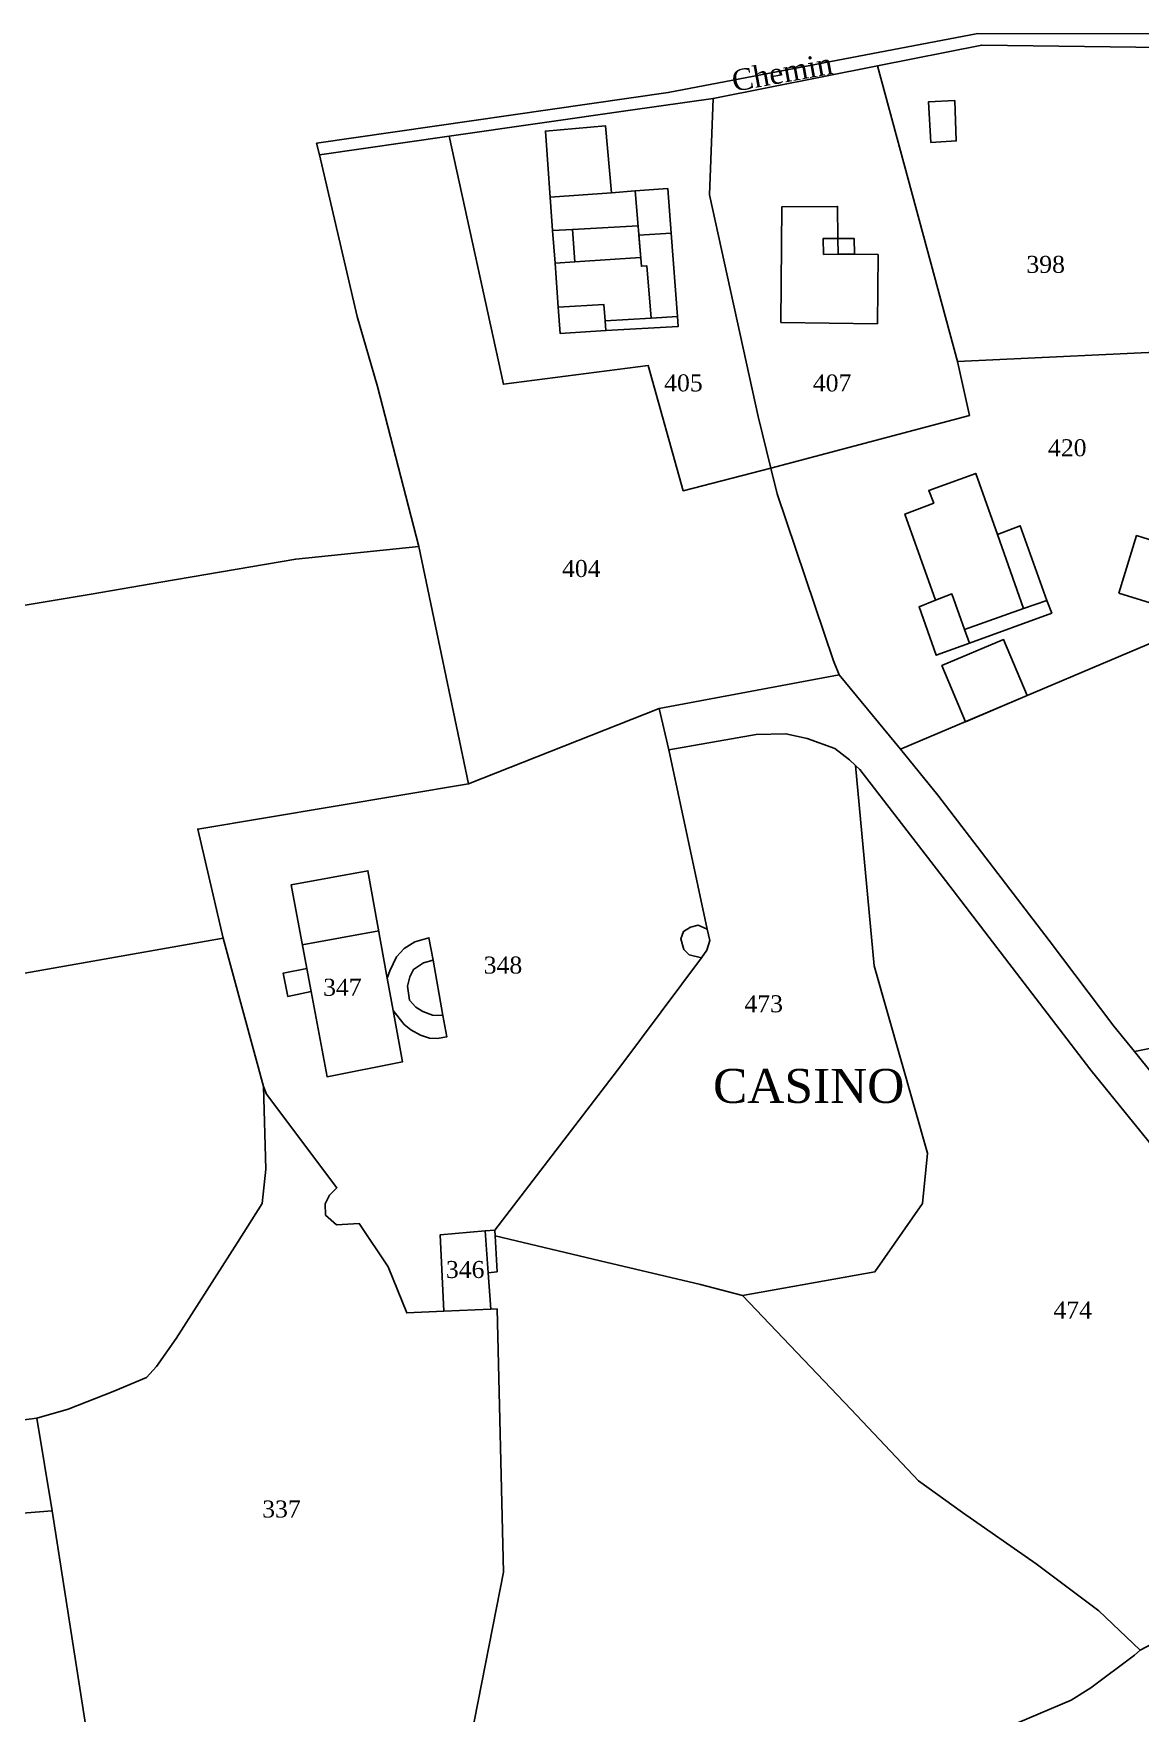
# Model space of a CAD drawing. Extents: x 1206848 to 1207690, y 6153902 to 6154624.
# Drawn here: x 1207152.9 to 1207283, y 6154335.7 to 6154533.2 of the extents above; entities that cross this region are included whole.
import ezdxf

# ---------------------------------------------------------------- set-up
doc = ezdxf.new("R2010")
doc.units = 0
doc.linetypes.add('CONTINU', pattern=[0])
for name, color, linetype in [('1LIEUDIT', 7, 'CONTINU'), ('1PARCELLE', 7, 'CONTINU'), ('1SECTION', 7, 'CONTINU'), ('1SUBDSECT', 7, 'CONTINU'), ('1TROUPARCELLE', 7, 'CONTINU'), ('1ZONCOMM', 7, 'CONTINU'), ('3BATIDUR', 7, 'CONTINU'), ('3BATILEGER', 7, 'CONTINU'), ('3FISCLINE', 7, 'CONTINUOUS'), ('3LIEUDITTEX', 7, 'CONTINU'), ('3PARCELLETEX', 7, 'CONTINU'), ('3ZONCOMMTEX', 7, 'CONTINU')]:
    doc.layers.add(name, color=color, linetype=linetype)
doc.styles.get("Standard").update_dxf_attribs({"font": 'Times New Roman'})

msp = doc.modelspace()

# ---------------------------------------------------------------- linework, layer by layer
at = {"layer": '1LIEUDIT'}
msp.add_lwpolyline([(1207313.57, 6154533.17), (1207263.89, 6154533.23), (1207227.51, 6154526.29), (1207186.16, 6154520.33), (1207186.5, 6154518.96), (1207190.92, 6154499.96), (1207193.31, 6154491.71), (1207198.16, 6154472.9), (1207183.7, 6154471.42), (1207167.85, 6154468.71), (1207159.67, 6154467.31), (1207141.73, 6154464.31)], dxfattribs=at)
at = {"layer": '1PARCELLE'}
for points in [[(1207289.75, 6154495.98), (1207290.6, 6154496.37), (1207320.05, 6154503.89), (1207315.59, 6154517.6), (1207311.59, 6154529.48), (1207310.13, 6154530.88), (1207309.69, 6154531.3), (1207264.36, 6154531.87), (1207252.12, 6154529.44), (1207261.52, 6154494.67), (1207289.75, 6154495.98)], [(1207252.12, 6154529.44), (1207261.52, 6154494.67), (1207262.91, 6154488.32), (1207239.55, 6154482.14), (1207238.09, 6154488.19), (1207232.36, 6154514.27), (1207232.78, 6154525.6), (1207252.12, 6154529.44)], [(1207239.55, 6154482.14), (1207229.27, 6154479.46), (1207225.14, 6154494.21), (1207208.13, 6154492), (1207201.75, 6154521.16), (1207223.06, 6154524.24), (1207232.78, 6154525.6), (1207232.36, 6154514.27), (1207238.09, 6154488.19), (1207239.55, 6154482.14)], [(1207204.01, 6154444.98), (1207198.16, 6154472.9), (1207193.31, 6154491.71), (1207190.92, 6154499.96), (1207186.5, 6154518.96), (1207201.75, 6154521.16), (1207208.13, 6154492), (1207225.14, 6154494.21), (1207229.27, 6154479.46), (1207239.55, 6154482.14), (1207240.29, 6154479.12), (1207246.94, 6154459.48), (1207247.59, 6154457.8), (1207226.44, 6154453.84), (1207204.01, 6154444.98)], [(1207289.75, 6154495.98), (1207261.52, 6154494.67), (1207262.91, 6154488.32), (1207239.55, 6154482.14), (1207240.29, 6154479.12), (1207246.94, 6154459.48), (1207247.59, 6154457.8), (1207254.82, 6154449.06), (1207294.03, 6154465.71), (1207289.75, 6154495.98)], [(1207254.82, 6154449.06), (1207259.19, 6154443.67), (1207272.28, 6154426.59), (1207279.88, 6154416.5), (1207282.34, 6154413.51), (1207334.1, 6154423.81), (1207339.83, 6154424.89), (1207345.24, 6154425.54), (1207344.03, 6154429.4), (1207327.41, 6154431.09), (1207318.75, 6154431.9), (1207301.74, 6154433.53), (1207299.44, 6154434.74), (1207298.48, 6154440.27), (1207298.18, 6154442.12), (1207297.7, 6154445.08), (1207297.24, 6154447.21), (1207296.86, 6154449.97), (1207296.31, 6154454.16), (1207295.72, 6154454.04), (1207294.03, 6154465.71), (1207254.82, 6154449.06)], [(1207194.59, 6154388.18), (1207191.18, 6154393.28), (1207188.51, 6154393.14), (1207187.22, 6154394.28), (1207187.17, 6154395.62), (1207187.69, 6154396.61), (1207188.54, 6154397.5), (1207180.27, 6154408.48), (1207179.92, 6154409.4), (1207175.18, 6154426.86), (1207172.18, 6154439.67), (1207204.01, 6154444.98), (1207226.44, 6154453.84), (1207227.56, 6154448.98), (1207232.07, 6154427.9), (1207232.39, 6154426.56), (1207232.04, 6154425.43), (1207231.42, 6154424.55), (1207221.93, 6154411.84), (1207207.12, 6154392.52), (1207205.99, 6154392.42), (1207200.68, 6154391.95), (1207201.11, 6154382.96), (1207196.76, 6154382.77), (1207194.59, 6154388.18)], [(1207236.23, 6154384.82), (1207231.28, 6154386.13), (1207219.49, 6154388.89), (1207207.16, 6154391.84), (1207207.12, 6154392.52), (1207221.93, 6154411.84), (1207231.42, 6154424.55), (1207232.04, 6154425.43), (1207232.39, 6154426.56), (1207232.07, 6154427.9), (1207227.56, 6154448.98), (1207237.84, 6154450.81), (1207241.34, 6154450.88), (1207243.85, 6154450.34), (1207247.08, 6154449.16), (1207248.8, 6154447.83), (1207249.53, 6154447.15), (1207251.71, 6154423.6), (1207257.98, 6154401.55), (1207257.41, 6154395.63), (1207251.8, 6154387.61), (1207236.23, 6154384.82)], [(1207278.13, 6154347.75), (1207270.77, 6154353.26), (1207262.08, 6154359.3), (1207256.94, 6154363.02), (1207248.99, 6154371.41), (1207236.23, 6154384.82), (1207251.8, 6154387.61), (1207257.41, 6154395.63), (1207257.98, 6154401.55), (1207251.71, 6154423.6), (1207249.53, 6154447.15), (1207250.03, 6154446.67), (1207260.09, 6154433.62), (1207277.17, 6154411.31), (1207291.69, 6154393.44), (1207294.02, 6154390.04), (1207295.67, 6154386.24), (1207297.93, 6154377.37), (1207301.41, 6154358.26), (1207304.08, 6154348.46), (1207296.82, 6154349.81), (1207295.62, 6154349.76), (1207282.97, 6154343.11), (1207278.13, 6154347.75)], [(1207185.5, 6154420.56), (1207187.38, 6154410.55), (1207196.24, 6154412.3), (1207195.15, 6154418.35), (1207196.45, 6154416.7), (1207197.22, 6154416.06), (1207198.37, 6154415.43), (1207199.44, 6154415.1), (1207200.33, 6154415.06), (1207201.48, 6154415.25), (1207200.98, 6154417.74), (1207199.88, 6154424.26), (1207199.37, 6154426.9), (1207197.71, 6154426.43), (1207196.45, 6154425.62), (1207195.57, 6154424.66), (1207194.75, 6154422.99), (1207194.47, 6154422.13), (1207192.18, 6154434.78), (1207183.15, 6154433.11), (1207184.99, 6154423.28), (1207182.24, 6154422.73), (1207182.76, 6154419.99), (1207185.5, 6154420.56)], [(1207282.34, 6154413.51), (1207289.03, 6154405.15), (1207293.62, 6154401.02), (1207296.03, 6154398.54), (1207298.24, 6154395.64), (1207299.5, 6154393.55), (1207330.24, 6154399.82), (1207330.37, 6154405.3), (1207330.75, 6154408.53), (1207331.57, 6154410.92), (1207333.48, 6154415.4), (1207335.3, 6154418.47), (1207336.44, 6154419.99), (1207338.22, 6154421.56), (1207340.93, 6154423.33), (1207345.24, 6154425.54), (1207339.83, 6154424.89), (1207334.1, 6154423.81), (1207282.34, 6154413.51)], [(1207207.16, 6154391.84), (1207207.37, 6154387.61), (1207206.34, 6154387.49), (1207206.65, 6154383.23), (1207201.11, 6154382.96), (1207200.68, 6154391.95), (1207205.99, 6154392.42), (1207207.12, 6154392.52), (1207207.16, 6154391.84)], [(1207153.28, 6154370.39), (1207155.07, 6154359.48), (1207102.07, 6154355.31), (1207105.48, 6154368.99), (1207107.69, 6154377.77), (1207107.62, 6154378.61), (1207121.67, 6154379.79), (1207122.73, 6154378.14), (1207123.35, 6154377.71), (1207134.93, 6154371.39), (1207136.84, 6154370.94), (1207138.8, 6154370.58), (1207142.27, 6154370.21), (1207146.78, 6154369.81), (1207149.61, 6154369.92), (1207153.28, 6154370.39)], [(1207155.07, 6154359.48), (1207159.11, 6154333.62), (1207151.83, 6154330.75), (1207149.14, 6154329.43), (1207135.91, 6154322.65), (1207132.64, 6154322.23), (1207132.11, 6154323.29), (1207129.88, 6154326.68), (1207125.92, 6154332.5), (1207123.59, 6154334.32), (1207115.95, 6154339.45), (1207109.2, 6154344.16), (1207104.64, 6154347.33), (1207102.76, 6154348.87), (1207100.66, 6154351.54), (1207100.08, 6154352.51), (1207101.82, 6154354.77), (1207102.07, 6154355.31), (1207155.07, 6154359.48)]]:
    msp.add_lwpolyline(points, close=True, dxfattribs=at)
for points in [[(1207141.73, 6154464.31), (1207159.67, 6154467.31), (1207167.85, 6154468.71), (1207183.7, 6154471.42), (1207198.16, 6154472.9), (1207204.01, 6154444.98), (1207204.01, 6154444.98), (1207172.18, 6154439.67), (1207175.18, 6154426.86), (1207146.48, 6154421.8)], [(1207289.03, 6154405.15), (1207282.34, 6154413.51), (1207279.88, 6154416.5), (1207272.28, 6154426.59), (1207259.19, 6154443.67), (1207254.82, 6154449.06), (1207247.59, 6154457.8), (1207226.44, 6154453.84), (1207227.56, 6154448.98), (1207237.84, 6154450.81), (1207241.34, 6154450.88), (1207243.85, 6154450.34), (1207247.08, 6154449.16), (1207248.8, 6154447.83), (1207249.53, 6154447.15), (1207250.03, 6154446.67), (1207260.09, 6154433.62), (1207277.17, 6154411.31), (1207291.69, 6154393.44)], [(1207149.61, 6154369.92), (1207153.28, 6154370.39), (1207156.93, 6154371.45), (1207162.24, 6154373.53), (1207166.17, 6154375.19), (1207167.33, 6154376.48), (1207169.64, 6154379.75), (1207176.84, 6154391.04), (1207179.77, 6154395.64), (1207180.2, 6154399.67), (1207179.92, 6154409.4), (1207175.18, 6154426.86), (1207175.18, 6154426.86), (1207146.48, 6154421.8)], [(1207203.41, 6154328.33), (1207208.14, 6154352.28), (1207207.37, 6154383.24), (1207206.65, 6154383.23), (1207201.11, 6154382.96), (1207196.76, 6154382.77), (1207194.59, 6154388.18), (1207191.18, 6154393.28), (1207188.51, 6154393.14), (1207187.22, 6154394.28), (1207187.17, 6154395.62), (1207187.69, 6154396.61), (1207188.54, 6154397.5), (1207180.27, 6154408.48), (1207179.92, 6154409.4), (1207180.2, 6154399.67), (1207179.77, 6154395.64), (1207176.84, 6154391.04), (1207169.64, 6154379.75), (1207167.33, 6154376.48), (1207166.17, 6154375.19), (1207162.24, 6154373.53), (1207156.93, 6154371.45), (1207153.28, 6154370.39), (1207155.07, 6154359.48), (1207159.11, 6154333.62)], [(1207259.89, 6154330.89), (1207274.89, 6154337.23), (1207277.19, 6154338.68), (1207282.34, 6154342.51), (1207282.97, 6154343.11), (1207278.13, 6154347.75), (1207270.77, 6154353.26), (1207262.08, 6154359.3), (1207256.94, 6154363.02), (1207248.99, 6154371.41), (1207236.23, 6154384.82), (1207231.28, 6154386.13), (1207219.49, 6154388.89), (1207207.16, 6154391.84), (1207207.37, 6154387.61), (1207206.34, 6154387.49), (1207206.65, 6154383.23), (1207207.37, 6154383.24), (1207208.14, 6154352.28), (1207203.41, 6154328.33)], [(1207259.89, 6154330.89), (1207274.89, 6154337.23), (1207277.19, 6154338.68), (1207282.34, 6154342.51), (1207282.97, 6154343.11), (1207295.62, 6154349.76), (1207296.82, 6154349.81), (1207304.08, 6154348.46), (1207304.59, 6154347.9), (1207318.19, 6154338.32), (1207326.71, 6154331.87)]]:
    msp.add_lwpolyline(points, dxfattribs=at)
at = {"layer": '1SECTION'}
msp.add_lwpolyline([(1207313.57, 6154533.17), (1207263.89, 6154533.23), (1207227.51, 6154526.29), (1207186.16, 6154520.33), (1207186.5, 6154518.96), (1207190.92, 6154499.96), (1207193.31, 6154491.71), (1207198.16, 6154472.9), (1207183.7, 6154471.42), (1207167.85, 6154468.71), (1207159.67, 6154467.31), (1207141.73, 6154464.31)], dxfattribs=at)
at = {"layer": '1SUBDSECT'}
msp.add_lwpolyline([(1207313.57, 6154533.17), (1207263.89, 6154533.23), (1207227.51, 6154526.29), (1207186.16, 6154520.33), (1207186.5, 6154518.96), (1207190.92, 6154499.96), (1207193.31, 6154491.71), (1207198.16, 6154472.9), (1207183.7, 6154471.42), (1207167.85, 6154468.71), (1207159.67, 6154467.31), (1207141.73, 6154464.31)], dxfattribs=at)
at = {"layer": '1TROUPARCELLE'}
msp.add_lwpolyline([(1207185.5, 6154420.56), (1207182.76, 6154419.99), (1207182.24, 6154422.73), (1207184.99, 6154423.28), (1207183.15, 6154433.11), (1207192.18, 6154434.78), (1207194.47, 6154422.13), (1207194.75, 6154422.99), (1207195.57, 6154424.66), (1207196.45, 6154425.62), (1207197.71, 6154426.43), (1207199.37, 6154426.9), (1207199.88, 6154424.26), (1207200.98, 6154417.74), (1207201.48, 6154415.25), (1207200.33, 6154415.06), (1207199.44, 6154415.1), (1207198.37, 6154415.43), (1207197.22, 6154416.06), (1207196.45, 6154416.7), (1207195.15, 6154418.35), (1207196.24, 6154412.3), (1207187.38, 6154410.55), (1207185.5, 6154420.56)], close=True, dxfattribs=at)
at = {"layer": '1ZONCOMM'}
msp.add_lwpolyline([(1207186.16, 6154520.33), (1207227.51, 6154526.29), (1207263.89, 6154533.23), (1207313.57, 6154533.17)], dxfattribs=at)
at = {"layer": '3BATIDUR'}
for points in [[(1207258.37, 6154520.43), (1207258.09, 6154525.19), (1207261.18, 6154525.36), (1207261.36, 6154520.61), (1207258.37, 6154520.43)], [(1207225.5, 6154499.78), (1207220.08, 6154499.44), (1207219.94, 6154501.35), (1207214.57, 6154501.04), (1207214.19, 6154506.23), (1207216.51, 6154506.39), (1207216.24, 6154510.19), (1207213.91, 6154510.07), (1207213.06, 6154521.76), (1207220.13, 6154522.38), (1207220.83, 6154514.52), (1207223.61, 6154514.72), (1207224.34, 6154505.86), (1207224.99, 6154505.9), (1207225.5, 6154499.78)], [(1207240.75, 6154499.24), (1207240.87, 6154512.87), (1207247.42, 6154512.91), (1207247.46, 6154509.13), (1207247.47, 6154507.29), (1207249.39, 6154507.27), (1207252.17, 6154507.24), (1207252.1, 6154499.11), (1207240.75, 6154499.24)], [(1207269.29, 6154465.61), (1207262.33, 6154463.15), (1207260.83, 6154467.34), (1207258.94, 6154466.6), (1207255.32, 6154476.72), (1207258.71, 6154478.02), (1207258.13, 6154479.5), (1207263.65, 6154481.51), (1207266.2, 6154474.31), (1207269.29, 6154465.61)], [(1207195.15, 6154418.35), (1207196.24, 6154412.3), (1207187.38, 6154410.55), (1207185.5, 6154420.56), (1207184.99, 6154423.28), (1207183.15, 6154433.11), (1207192.18, 6154434.78), (1207194.47, 6154422.13), (1207195.15, 6154418.35)], [(1207184.99, 6154423.28), (1207182.24, 6154422.73), (1207182.76, 6154419.99), (1207185.5, 6154420.56), (1207184.99, 6154423.28)], [(1207201.11, 6154382.96), (1207200.68, 6154391.95), (1207205.99, 6154392.42), (1207206.34, 6154387.49), (1207206.65, 6154383.23), (1207201.11, 6154382.96)]]:
    msp.add_lwpolyline(points, close=True, dxfattribs=at)
at = {"layer": '3BATILEGER'}
for points in [[(1207213.91, 6154510.07), (1207214.19, 6154506.23), (1207216.51, 6154506.39), (1207216.24, 6154510.19), (1207213.91, 6154510.07)], [(1207225.5, 6154499.78), (1207228.59, 6154499.97), (1207227.84, 6154509.75), (1207224.04, 6154509.53), (1207224.34, 6154505.86), (1207224.99, 6154505.9), (1207225.5, 6154499.78)], [(1207249.39, 6154507.27), (1207247.47, 6154507.29), (1207247.46, 6154509.13), (1207249.38, 6154509.12), (1207249.39, 6154507.27)], [(1207214.57, 6154501.04), (1207214.8, 6154497.94), (1207220.17, 6154498.3), (1207220.08, 6154499.44), (1207219.94, 6154501.35), (1207214.57, 6154501.04)], [(1207269.29, 6154465.61), (1207272.01, 6154466.56), (1207268.86, 6154475.35), (1207266.2, 6154474.31), (1207269.29, 6154465.61)], [(1207280.48, 6154467.41), (1207282.57, 6154474.19), (1207288.8, 6154472.26), (1207286.7, 6154465.48), (1207280.48, 6154467.41)], [(1207269.7, 6154455.38), (1207266.92, 6154461.97), (1207259.67, 6154458.9), (1207262.46, 6154452.3), (1207269.7, 6154455.38)]]:
    msp.add_lwpolyline(points, close=True, dxfattribs=at)
at = {"layer": '3FISCLINE'}
for points in [[(1207213.63, 6154514), (1207220.83, 6154514.52)], [(1207223.61, 6154514.72), (1207227.44, 6154515), (1207227.84, 6154509.75)], [(1207216.24, 6154510.19), (1207223.95, 6154510.62)], [(1207247.46, 6154509.13), (1207245.73, 6154509.15), (1207245.76, 6154507.26), (1207247.47, 6154507.29)], [(1207216.51, 6154506.39), (1207224.25, 6154506.9)], [(1207228.59, 6154499.97), (1207228.65, 6154498.78), (1207220.17, 6154498.3)], [(1207258.94, 6154466.6), (1207256.99, 6154465.83), (1207259.02, 6154460.11), (1207262.92, 6154461.53), (1207272.59, 6154465.08), (1207272.01, 6154466.56)], [(1207262.33, 6154463.15), (1207262.92, 6154461.53)], [(1207184.47, 6154426.05), (1207193.46, 6154427.7)], [(1207232.07, 6154427.9), (1207231.02, 6154428.39), (1207230.1, 6154428.13), (1207229.3, 6154427.64), (1207228.99, 6154426.76), (1207229.33, 6154425.5), (1207229.95, 6154424.89), (1207231.42, 6154424.55)], [(1207199.88, 6154424.26), (1207198.72, 6154423.94), (1207197.55, 6154423.16), (1207197.13, 6154422.3), (1207196.85, 6154421.2), (1207197.09, 6154419.54), (1207197.83, 6154418.72), (1207198.65, 6154418.21), (1207199.78, 6154417.79), (1207200.98, 6154417.74)]]:
    msp.add_lwpolyline(points, dxfattribs=at)

# ---------------------------------------------------------------- texts
at = {"layer": '3LIEUDITTEX'}
msp.add_text('CASINO', height=4, dxfattribs=at).set_placement((1207232.77, 6154407.47))
at = {"layer": '3PARCELLETEX'}
for s, p in [('398', (1207269.61, 6154505.09)), ('405', (1207227.02, 6154491.15)), ('407', (1207244.5, 6154491.14)), ('420', (1207272.15, 6154483.52)), ('404', (1207215.01, 6154469.32)), ('348', (1207205.8, 6154422.68)), ('347', (1207186.92, 6154420.07)), ('473', (1207236.46, 6154418.13)), ('346', (1207201.36, 6154386.88)), ('474', (1207272.79, 6154382.11)), ('337', (1207179.76, 6154358.71))]:
    msp.add_text(s, height=2, dxfattribs=at).set_placement(p)
at = {"layer": '3ZONCOMMTEX'}
msp.add_text('Chemin', height=2.5, rotation=10.3, dxfattribs=at).set_placement((1207235.23, 6154526.39))

doc.saveas('drawing.dxf')
